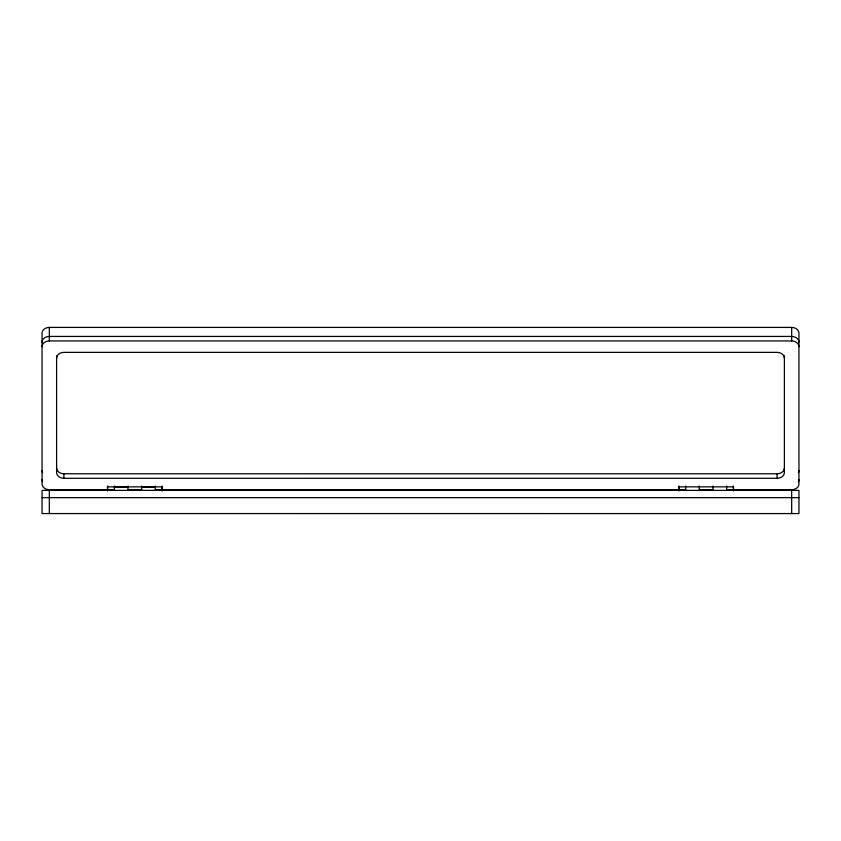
<?xml version="1.0" encoding="UTF-8"?>
<svg xmlns="http://www.w3.org/2000/svg" width="841" height="841" viewBox="0 0 841 841"><rect width="100%" height="100%" fill="white"/><g stroke="black" fill="none" stroke-linecap="round" stroke-linejoin="round"><path stroke-width="1.26" d="M42.05 497.641L42.05 513.567L798.95 513.578L798.95 497.662L798.95 490.387L42.05 490.387L42.05 497.651L798.95 497.662M49.325 513.557L49.325 490.387M685.688 489.819L678.866 489.819L678.866 486.855L733.447 486.855L733.447 489.714L726.624 489.819M791.675 513.578L791.675 490.387M678.866 489.714L162.134 489.714L162.134 486.855L107.553 486.855L107.553 489.714L49.325 489.714A7.275 5.708 0 0 1 42.05 484.006L42.05 333.131A7.275 5.708 0 0 1 49.325 327.412L791.675 327.412A7.275 5.708 0 0 1 798.95 333.12L798.95 484.006A7.275 5.708 0 0 1 791.675 489.714L733.447 489.714M42.05 346.66A7.275 5.708 0 0 1 49.325 340.941L791.675 340.941A7.275 5.708 0 0 1 798.95 346.66M56.61 468.069A7.275 5.719 -0.1 0 0 63.884 473.777L777.116 473.777A7.275 5.719 0.1 0 0 784.39 468.069M56.61 355.827L56.61 472.579A7.275 5.719 -0.1 0 0 63.884 478.298L777.116 478.287A7.275 5.719 0.1 0 0 784.39 472.579L784.39 355.827M114.376 486.981L128.021 486.981M141.666 486.981L155.312 486.981M107.553 489.83L114.376 489.83M128.021 489.83L141.666 489.83M155.312 489.83L162.134 489.83M699.334 489.819L712.979 489.819M791.675 327.412L791.675 340.941M777.116 473.777L777.116 478.287M733.447 486.014L733.447 490.965M726.624 486.014L726.624 490.471M712.979 486.014L712.979 490.471M699.334 486.014L699.334 490.471M685.688 486.014L685.688 490.471M678.866 486.014L678.866 490.965M162.134 486.024L162.134 490.976M155.312 486.024L155.312 490.492M141.666 486.024L141.666 490.492M128.021 486.024L128.021 490.492M114.376 486.024L114.376 490.492M107.553 486.024L107.553 490.976M63.884 473.777L63.884 478.298M49.325 327.412L49.325 340.941M798.95 479.496A7.275 5.708 0 0 1 798.393 481.683M42.607 481.683A7.275 5.708 0 0 1 42.05 479.496M42.05 342.15A7.275 5.708 0 0 1 49.325 336.432L791.675 336.432A7.275 5.708 0 0 1 798.95 342.14M784.39 358.087A7.275 5.708 0.1 0 0 777.116 352.368L63.884 352.368A7.275 5.708 -0.1 0 0 56.61 358.087M798.95 470.466A7.275 5.708 0 0 1 798.393 472.653M42.607 472.663A7.275 5.708 0 0 1 42.05 470.476"/></g></svg>
